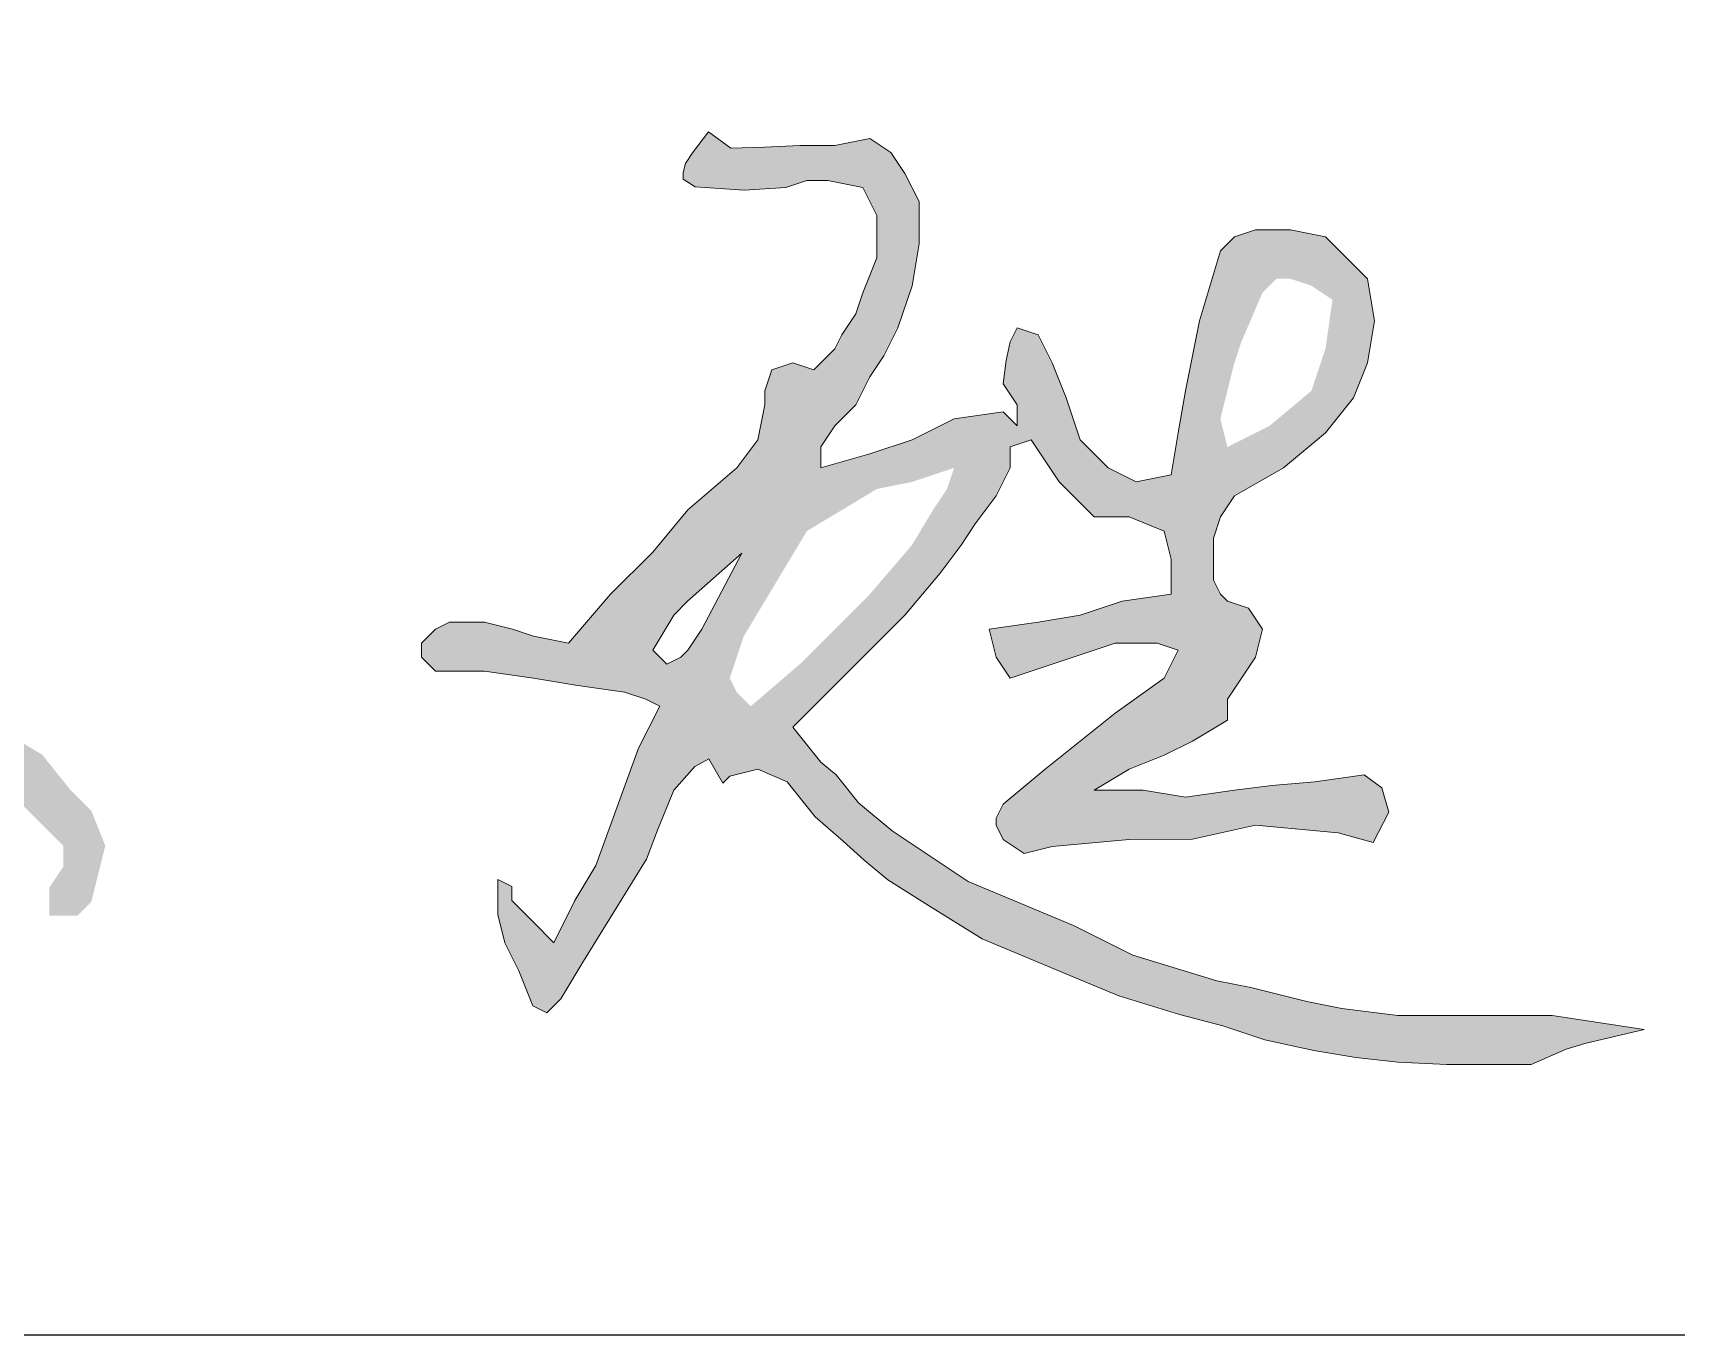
# Model space of a CAD drawing. Header units: millimetres. Extents: x 6786 to 7380, y -302 to 118.
# Drawn here: x 7214.02 to 7220.13, y -291.98 to -287.14 of the extents above; entities that cross this region are included whole.
import ezdxf

# ---------------------------------------------------------------- set-up
doc = ezdxf.new("R2010")
doc.units = ezdxf.units.MM
doc.linetypes.add('XKITLINE00', pattern=[0])

msp = doc.modelspace()

# ---------------------------------------------------------------- hatches: boundary and pattern name
at = {"linetype": 'XKITLINE00', "lineweight": 0}
h = msp.add_hatch(color=6, dxfattribs=at)
h.paths.add_polyline_path([(7214.1377, -290.425), (7214.1898, -290.425), (7214.242, -290.3729), (7214.268, -290.2687), (7214.2941, -290.1644), (7214.242, -290.0341), (7214.1638, -289.956), (7214.0595, -289.8257), (7213.9292, -289.7475), (7213.8511, -289.7475), (7213.825, -289.7996), (7213.825, -289.8778), (7213.8511, -289.9299), (7213.9814, -290.0081), (7214.0335, -290.0602), (7214.0856, -290.1123), (7214.1377, -290.1644), (7214.1377, -290.2426), (7214.0856, -290.3208), (7214.0856, -290.425), (7214.1117, -290.425)])
h.paths.add_polyline_path([(7210.6458, -289.8517), (7210.75, -289.8517), (7210.8282, -289.7996), (7210.8282, -289.7735), (7210.8022, -289.7475), (7210.6719, -289.7214), (7210.5937, -289.6954), (7210.4895, -289.6693), (7210.3852, -289.5911), (7210.307, -289.539), (7210.2549, -289.4869), (7210.2549, -289.4087), (7210.2289, -289.3566), (7210.1767, -289.3305), (7210.0986, -289.3566), (7210.0725, -289.4869), (7210.1246, -289.6172), (7210.281, -289.7214), (7210.3592, -289.7475), (7210.4634, -289.7735), (7210.5676, -289.7996)])
h.paths.add_polyline_path([(7211.8445, -291.0244), (7211.9748, -290.9723), (7212.0791, -290.868), (7212.2094, -290.7377), (7212.3136, -290.6335), (7212.4178, -290.5032), (7212.5481, -290.3729), (7212.6784, -290.2165), (7212.7827, -290.0602), (7212.8869, -289.9038), (7212.9911, -289.7214), (7213.0693, -289.5911), (7213.1214, -289.4608), (7213.1475, -289.3566), (7213.1475, -289.2784), (7213.1475, -289.1742), (7213.1214, -289.0699), (7213.0432, -288.9657), (7212.9651, -288.9136), (7212.9129, -288.8875), (7212.8348, -288.8615), (7212.6784, -288.8615), (7212.496, -288.9136), (7212.4178, -288.9397), (7212.3396, -288.9657), (7212.2615, -288.9918), (7212.1833, -288.9918), (7212.2615, -288.8354), (7212.3136, -288.7051), (7212.3657, -288.5748), (7212.4178, -288.4185), (7212.4439, -288.3403), (7212.4178, -288.2621), (7212.3657, -288.2361), (7212.3136, -288.21), (7212.2354, -288.21), (7212.1312, -288.1839), (7212.2354, -288.0797), (7212.3136, -287.9755), (7212.3918, -287.8712), (7212.4439, -287.7409), (7212.496, -287.6628), (7212.5221, -287.5846), (7212.5221, -287.5064), (7212.5221, -287.4282), (7212.496, -287.35), (7212.4439, -287.2719), (7212.4178, -287.2458), (7212.3396, -287.1937), (7212.2875, -287.1416), (7212.2094, -287.1676), (7212.1833, -287.1937), (7212.1572, -287.2198), (7212.2615, -287.324), (7212.3396, -287.4543), (7212.3396, -287.5846), (7212.3136, -287.6628), (7212.2875, -287.7409), (7212.1833, -287.8973), (7212.053, -288.0536), (7211.9488, -288.0536), (7211.8445, -288.0015), (7211.7924, -287.8712), (7211.7403, -287.7931), (7211.6882, -287.6888), (7211.61, -287.5846), (7211.5318, -287.5846), (7211.4797, -287.6367), (7211.4536, -287.7409), (7211.5058, -287.8191), (7211.6621, -288.0015), (7211.8185, -288.1579), (7211.8706, -288.1579), (7211.8966, -288.21), (7211.7924, -288.3403), (7211.7142, -288.3924), (7211.6361, -288.4445), (7211.5579, -288.4706), (7211.4797, -288.4966), (7211.3494, -288.5748), (7211.3494, -288.653), (7211.4015, -288.7051), (7211.5058, -288.7051), (7211.61, -288.653), (7211.7403, -288.5748), (7211.8445, -288.5227), (7211.9748, -288.4706), (7212.1051, -288.3924), (7212.1833, -288.3664), (7212.2615, -288.3664), (7212.2354, -288.4706), (7212.2094, -288.5488), (7212.1312, -288.7312), (7212.053, -288.8615), (7211.9488, -288.9918), (7211.8706, -289.1221), (7211.7403, -289.2524), (7211.61, -289.3827), (7211.4797, -289.4869), (7211.3755, -289.5911), (7211.2452, -289.7214), (7211.2452, -289.7735), (7211.2973, -289.8257), (7211.4276, -289.7735), (7211.5318, -289.6954), (7211.61, -289.6172), (7211.6882, -289.539), (7211.7924, -289.4608), (7211.8966, -289.4087), (7211.8966, -289.539), (7211.8706, -289.6432), (7211.8445, -289.7214), (7211.8185, -289.8517), (7211.7142, -290.0341), (7211.61, -290.1644), (7211.5058, -290.3208), (7211.3755, -290.4771), (7211.2712, -290.6074), (7211.167, -290.6856), (7211.0628, -290.7898), (7210.9325, -290.868), (7210.8803, -290.8941), (7210.9064, -290.9201), (7211.0106, -290.8941), (7211.0888, -290.842), (7211.2191, -290.7638), (7211.3494, -290.6596), (7211.4797, -290.5814), (7211.61, -290.4511), (7211.6882, -290.3468), (7211.7663, -290.2947), (7211.7663, -290.4511), (7211.7924, -290.6074), (7211.7924, -290.7377), (7211.7924, -290.8941), (7211.8185, -290.9723)])
h.paths.add_polyline_path([(7211.9488, -290.7638), (7212.0791, -290.6335), (7212.2094, -290.5293), (7212.3136, -290.399), (7212.4439, -290.2687), (7212.5742, -290.1123), (7212.6524, -289.956), (7212.7566, -289.8257), (7212.8348, -289.6432), (7212.8608, -289.5911), (7212.9129, -289.539), (7212.939, -289.4869), (7212.9651, -289.4087), (7212.9651, -289.3305), (7212.9651, -289.2524), (7212.939, -289.1742), (7212.9129, -289.096), (7212.8348, -289.0439), (7212.7045, -289.0178), (7212.5742, -289.0439), (7212.4439, -289.0699), (7212.3396, -289.1221), (7212.2354, -289.1742), (7212.1833, -289.3566), (7212.1312, -289.513), (7212.0791, -289.6693), (7212.0269, -289.7996), (7212.0009, -289.9299), (7211.9488, -290.0602), (7211.9488, -290.2426), (7211.9488, -290.3729), (7211.9488, -290.5032), (7211.9227, -290.6856), (7211.9227, -290.7377)], flags=16)
h = msp.add_hatch(color=6, dxfattribs=at)
h.paths.add_polyline_path([(7218.4663, -288.6813), (7218.6227, -288.6031), (7218.779, -288.4728), (7218.8311, -288.3165), (7218.8572, -288.1341), (7218.779, -288.0819), (7218.7008, -288.0559), (7218.6487, -288.0559), (7218.5966, -288.108), (7218.5184, -288.2904), (7218.4924, -288.3686), (7218.4663, -288.4728), (7218.4403, -288.5771)], flags=16)
h.paths.add_polyline_path([(7216.6943, -289.6455), (7216.8767, -289.4891), (7217.007, -289.3588), (7217.1373, -289.2285), (7217.2937, -289.0461), (7217.3718, -288.9158), (7217.4239, -288.8376), (7217.45, -288.7595), (7217.2937, -288.8116), (7217.1634, -288.8376), (7217.0331, -288.9158), (7216.9028, -288.994), (7216.8246, -289.1243), (7216.7464, -289.2546), (7216.6682, -289.3849), (7216.6161, -289.5412), (7216.6422, -289.5934)], flags=16)
h.paths.add_polyline_path([(7217.7627, -288.2643), (7217.6845, -288.2383), (7217.6585, -288.2904), (7217.6436, -288.3597), (7217.6324, -288.4468), (7217.6845, -288.5249), (7217.6845, -288.6031), (7217.6585, -288.5771), (7217.6324, -288.551), (7217.45, -288.5771), (7217.2937, -288.6552), (7217.1373, -288.7074), (7216.9549, -288.7595), (7216.9549, -288.6813), (7217.007, -288.6031), (7217.0852, -288.5249), (7217.1373, -288.4207), (7217.1894, -288.3425), (7217.2415, -288.2383), (7217.2937, -288.0819), (7217.3197, -287.9256), (7217.3197, -287.8474), (7217.3197, -287.7692), (7217.2676, -287.665), (7217.2155, -287.5868), (7217.1373, -287.5347), (7217.007, -287.5608), (7216.8767, -287.5608), (7216.7449, -287.5669), (7216.6204, -287.5699), (7216.5365, -287.5096), (7216.4775, -287.5883), (7216.452, -287.6269), (7216.4422, -287.6606), (7216.4422, -287.6859), (7216.4873, -287.714), (7216.6698, -287.7263), (7216.8246, -287.7171), (7216.9028, -287.691), (7216.9809, -287.691), (7217.1112, -287.7171), (7217.1373, -287.7692), (7217.1634, -287.8213), (7217.1634, -287.9777), (7217.1112, -288.108), (7217.0852, -288.1862), (7217.0331, -288.2643), (7217.007, -288.3165), (7216.9288, -288.3946), (7216.8506, -288.3686), (7216.7725, -288.3946), (7216.7464, -288.4728), (7216.7464, -288.5249), (7216.7204, -288.6552), (7216.6422, -288.7595), (7216.4598, -288.9158), (7216.3295, -289.0722), (7216.1731, -289.2285), (7216.0168, -289.4109), (7215.8865, -289.3849), (7215.8083, -289.3588), (7215.704, -289.3328), (7215.5738, -289.3328), (7215.5216, -289.3588), (7215.4695, -289.4109), (7215.4695, -289.4631), (7215.5216, -289.5152), (7215.704, -289.5152), (7215.8865, -289.5412), (7216.0428, -289.5673), (7216.2252, -289.5934), (7216.3034, -289.6194), (7216.3555, -289.6455), (7216.2773, -289.8018), (7216.1182, -290.2382), (7216.0401, -290.3685), (7215.9619, -290.5249), (7215.8837, -290.4467), (7215.8055, -290.3685), (7215.8055, -290.3425), (7215.8055, -290.3164), (7215.7534, -290.2904), (7215.7534, -290.4207), (7215.7795, -290.5249), (7215.8316, -290.6291), (7215.8837, -290.7594), (7215.9358, -290.7855), (7215.9879, -290.7334), (7216.0661, -290.6031), (7216.307, -290.2146), (7216.3474, -290.1064), (7216.4076, -289.9582), (7216.4858, -289.8703), (7216.5379, -289.8418), (7216.5901, -289.9321), (7216.6161, -289.9061), (7216.7204, -289.88), (7216.8296, -289.9266), (7216.9338, -290.0569), (7217.0381, -290.1473), (7217.1162, -290.2183), (7217.2037, -290.2915), (7217.355, -290.3866), (7217.5542, -290.5107), (7217.88, -290.6471), (7218.0624, -290.7231), (7218.2884, -290.792), (7218.4488, -290.8341), (7218.6052, -290.8857), (7218.7876, -290.9259), (7218.944, -290.952), (7219.1003, -290.969), (7219.2827, -290.978), (7219.413, -290.978), (7219.5173, -290.978), (7219.5954, -290.978), (7219.7257, -290.9207), (7219.7948, -290.8999), (7220.0163, -290.8477), (7219.6736, -290.7956), (7219.6215, -290.7956), (7219.4391, -290.7956), (7219.2567, -290.7956), (7219.1003, -290.7956), (7218.8919, -290.7696), (7218.7616, -290.7435), (7218.6573, -290.7174), (7218.5531, -290.6914), (7218.4275, -290.6672), (7218.1145, -290.5714), (7217.8936, -290.4614), (7217.5021, -290.297), (7217.2205, -290.109), (7217.0948, -290.0048), (7217.012, -289.9006), (7216.9549, -289.854), (7216.8506, -289.7237), (7217.007, -289.5673), (7217.1373, -289.437), (7217.2676, -289.3067), (7217.3979, -289.1504), (7217.4761, -289.0461), (7217.5282, -288.9679), (7217.6064, -288.8637), (7217.6585, -288.7595), (7217.6585, -288.7334), (7217.6585, -288.6813), (7217.7367, -288.6552), (7217.7888, -288.7334), (7217.8409, -288.8116), (7217.9712, -288.9419), (7218.1015, -288.9419), (7218.2318, -288.994), (7218.2578, -289.0982), (7218.2578, -289.2285), (7218.0754, -289.2546), (7217.9191, -289.3067), (7217.7627, -289.3328), (7217.5803, -289.3588), (7217.6064, -289.4631), (7217.6585, -289.5412), (7217.8148, -289.4891), (7217.9712, -289.437), (7218.0494, -289.4109), (7218.1275, -289.4109), (7218.2057, -289.4109), (7218.2839, -289.437), (7218.2578, -289.4891), (7218.2318, -289.5412), (7218.0494, -289.6715), (7217.9191, -289.7758), (7217.7888, -289.88), (7217.6324, -290.0103), (7217.6064, -290.0624), (7217.6064, -290.0885), (7217.6324, -290.1406), (7217.7106, -290.1927), (7217.8148, -290.1667), (7218.1015, -290.1406), (7218.336, -290.1403), (7218.5705, -290.0885), (7218.8779, -290.1164), (7219.0079, -290.1519), (7219.0664, -290.04), (7219.0404, -289.9496), (7218.9743, -289.9002), (7218.7919, -289.9263), (7218.6313, -289.9405), (7218.4924, -289.9579), (7218.31, -289.984), (7218.1536, -289.9582), (7217.9712, -289.9582), (7218.1015, -289.88), (7218.2318, -289.8279), (7218.336, -289.7758), (7218.4663, -289.6976), (7218.4663, -289.6194), (7218.5184, -289.5412), (7218.5705, -289.4631), (7218.5966, -289.3588), (7218.5445, -289.2807), (7218.4663, -289.2546), (7218.4403, -289.2285), (7218.4142, -289.1764), (7218.4142, -289.0982), (7218.4142, -289.0201), (7218.4403, -288.9419), (7218.4924, -288.8637), (7218.6748, -288.7595), (7218.8311, -288.6292), (7218.9354, -288.4989), (7218.9875, -288.3686), (7219.0135, -288.2122), (7218.9875, -288.0559), (7218.9093, -287.9777), (7218.8311, -287.8995), (7218.7008, -287.8735), (7218.5705, -287.8735), (7218.4924, -287.8995), (7218.4403, -287.9516), (7218.3621, -288.2122), (7218.336, -288.3425), (7218.31, -288.4728), (7218.2839, -288.6292), (7218.2578, -288.7855), (7218.1275, -288.8116), (7218.0233, -288.7595), (7217.9712, -288.7074), (7217.9191, -288.6552), (7217.893, -288.5771), (7217.867, -288.4989), (7217.8148, -288.3686)])
h.paths.add_polyline_path([(7216.4584, -289.2549), (7216.4076, -289.3067), (7216.3295, -289.437), (7216.3555, -289.4631), (7216.3816, -289.4891), (7216.4337, -289.4631), (7216.4598, -289.437), (7216.5119, -289.3588), (7216.6612, -289.0767)], flags=16)

# ---------------------------------------------------------------- linework, layer by layer
at = {"color": 6, "linetype": 'XKITLINE00', "lineweight": 0}
for p, q in [((7216.5365, -287.5096), (7216.4775, -287.5883)), ((7216.6204, -287.5699), (7216.5365, -287.5096)), ((7217.1373, -287.5347), (7217.007, -287.5608)), ((7217.2155, -287.5868), (7217.1373, -287.5347)), ((7216.4775, -287.5883), (7216.452, -287.6269)), ((7216.6176, -287.5699), (7216.6176, -287.5699)), ((7216.6176, -287.5699), (7216.6176, -287.5699)), ((7216.6176, -287.5699), (7216.6176, -287.5699)), ((7216.6176, -287.5699), (7216.6176, -287.5699)), ((7216.7449, -287.5669), (7216.6204, -287.5699)), ((7216.8767, -287.5608), (7216.7449, -287.5669)), ((7217.007, -287.5608), (7216.8767, -287.5608)), ((7217.2676, -287.665), (7217.2155, -287.5868)), ((7216.452, -287.6269), (7216.4422, -287.6606)), ((7216.4422, -287.6606), (7216.4422, -287.6606)), ((7216.4422, -287.6606), (7216.4422, -287.6859)), ((7216.4422, -287.6859), (7216.4873, -287.714)), ((7216.4873, -287.714), (7216.4873, -287.714)), ((7216.4873, -287.714), (7216.4873, -287.714)), ((7216.4873, -287.714), (7216.6698, -287.7263)), ((7216.6698, -287.7263), (7216.8246, -287.7171)), ((7216.8246, -287.7171), (7216.9028, -287.691)), ((7216.9028, -287.691), (7216.9809, -287.691)), ((7216.9809, -287.691), (7217.1112, -287.7171)), ((7217.1112, -287.7171), (7217.1373, -287.7692)), ((7217.3197, -287.7692), (7217.2676, -287.665)), ((7217.1373, -287.7692), (7217.1634, -287.8213)), ((7217.3197, -287.8474), (7217.3197, -287.7692)), ((7217.1634, -287.8213), (7217.1634, -287.9777)), ((7217.3197, -287.9256), (7217.3197, -287.8474)), ((7218.4924, -287.8995), (7218.4403, -287.9516)), ((7218.5705, -287.8735), (7218.4924, -287.8995)), ((7218.7008, -287.8735), (7218.5705, -287.8735)), ((7218.8311, -287.8995), (7218.7008, -287.8735)), ((7218.9093, -287.9777), (7218.8311, -287.8995)), ((7217.2937, -288.0819), (7217.3197, -287.9256)), ((7218.4403, -287.9516), (7218.3621, -288.2122)), ((7217.1634, -287.9777), (7217.1112, -288.108)), ((7218.9875, -288.0559), (7218.9093, -287.9777)), ((7217.2415, -288.2383), (7217.2937, -288.0819)), ((7219.0135, -288.2122), (7218.9875, -288.0559)), ((7217.1112, -288.108), (7217.0852, -288.1862)), ((7217.0852, -288.1862), (7217.0331, -288.2643)), ((7218.3621, -288.2122), (7218.336, -288.3425)), ((7218.9875, -288.3686), (7219.0135, -288.2122)), ((7217.0331, -288.2643), (7217.007, -288.3165)), ((7217.1894, -288.3425), (7217.2415, -288.2383)), ((7217.6845, -288.2383), (7217.6585, -288.2904)), ((7217.7627, -288.2643), (7217.6845, -288.2383)), ((7217.8148, -288.3686), (7217.7627, -288.2643)), ((7217.007, -288.3165), (7216.9288, -288.3946)), ((7217.6585, -288.2904), (7217.6436, -288.3597)), ((7216.7725, -288.3946), (7216.7464, -288.4728)), ((7216.8506, -288.3686), (7216.7725, -288.3946)), ((7216.9288, -288.3946), (7216.8506, -288.3686)), ((7217.1373, -288.4207), (7217.1894, -288.3425)), ((7217.6436, -288.3597), (7217.6324, -288.4468)), ((7217.867, -288.4989), (7217.8148, -288.3686)), ((7218.336, -288.3425), (7218.31, -288.4728)), ((7218.9354, -288.4989), (7218.9875, -288.3686)), ((7217.0852, -288.5249), (7217.1373, -288.4207)), ((7217.6324, -288.4468), (7217.6845, -288.5249)), ((7216.7464, -288.4728), (7216.7464, -288.5249)), ((7217.893, -288.5771), (7217.867, -288.4989)), ((7218.31, -288.4728), (7218.2839, -288.6292)), ((7218.8311, -288.6292), (7218.9354, -288.4989)), ((7216.7464, -288.5249), (7216.7204, -288.6552)), ((7217.007, -288.6031), (7217.0852, -288.5249)), ((7217.45, -288.5771), (7217.2937, -288.6552)), ((7217.6324, -288.551), (7217.45, -288.5771)), ((7217.6585, -288.5771), (7217.6324, -288.551)), ((7217.6845, -288.6031), (7217.6585, -288.5771)), ((7217.6845, -288.5249), (7217.6845, -288.6031)), ((7217.9191, -288.6552), (7217.893, -288.5771)), ((7216.9549, -288.6813), (7217.007, -288.6031)), ((7218.2839, -288.6292), (7218.2578, -288.7855)), ((7218.6748, -288.7595), (7218.8311, -288.6292)), ((7216.7204, -288.6552), (7216.6422, -288.7595)), ((7216.9549, -288.7595), (7216.9549, -288.6813)), ((7217.2937, -288.6552), (7217.1373, -288.7074)), ((7217.6585, -288.6813), (7217.7367, -288.6552)), ((7217.6585, -288.7334), (7217.6585, -288.6813)), ((7217.7367, -288.6552), (7217.7888, -288.7334)), ((7217.9712, -288.7074), (7217.9191, -288.6552)), ((7216.6422, -288.7595), (7216.4598, -288.9158)), ((7217.1373, -288.7074), (7216.9549, -288.7595)), ((7217.6064, -288.8637), (7217.6585, -288.7595)), ((7217.6585, -288.7595), (7217.6585, -288.7334)), ((7217.7888, -288.7334), (7217.8409, -288.8116)), ((7218.0233, -288.7595), (7217.9712, -288.7074)), ((7218.1275, -288.8116), (7218.0233, -288.7595)), ((7218.4924, -288.8637), (7218.6748, -288.7595)), ((7217.8409, -288.8116), (7217.9712, -288.9419)), ((7218.2578, -288.7855), (7218.1275, -288.8116)), ((7217.5282, -288.9679), (7217.6064, -288.8637)), ((7218.4403, -288.9419), (7218.4924, -288.8637)), ((7216.4598, -288.9158), (7216.3295, -289.0722)), ((7217.9712, -288.9419), (7218.1015, -288.9419)), ((7218.1015, -288.9419), (7218.2318, -288.994)), ((7218.4142, -289.0201), (7218.4403, -288.9419)), ((7217.4761, -289.0461), (7217.5282, -288.9679)), ((7218.2318, -288.994), (7218.2578, -289.0982)), ((7217.3979, -289.1504), (7217.4761, -289.0461)), ((7218.4142, -289.0982), (7218.4142, -289.0201)), ((7216.3295, -289.0722), (7216.1731, -289.2285)), ((7216.6612, -289.0767), (7216.4584, -289.2549)), ((7216.5119, -289.3588), (7216.6612, -289.0767)), ((7218.2578, -289.0982), (7218.2578, -289.2285)), ((7218.4142, -289.1764), (7218.4142, -289.0982)), ((7217.2676, -289.3067), (7217.3979, -289.1504)), ((7218.4403, -289.2285), (7218.4142, -289.1764)), ((7216.1731, -289.2285), (7216.0168, -289.4109)), ((7218.2578, -289.2285), (7218.0754, -289.2546)), ((7218.4663, -289.2546), (7218.4403, -289.2285)), ((7216.4076, -289.3067), (7216.3295, -289.437)), ((7216.4584, -289.2549), (7216.4076, -289.3067)), ((7217.1373, -289.437), (7217.2676, -289.3067)), ((7217.9191, -289.3067), (7217.7627, -289.3328)), ((7218.0754, -289.2546), (7217.9191, -289.3067)), ((7218.5445, -289.2807), (7218.4663, -289.2546)), ((7218.5966, -289.3588), (7218.5445, -289.2807)), ((7215.5216, -289.3588), (7215.4695, -289.4109)), ((7215.5738, -289.3328), (7215.5216, -289.3588)), ((7215.704, -289.3328), (7215.5738, -289.3328)), ((7215.8083, -289.3588), (7215.704, -289.3328)), ((7215.8865, -289.3849), (7215.8083, -289.3588)), ((7216.4598, -289.437), (7216.5119, -289.3588)), ((7217.7627, -289.3328), (7217.5803, -289.3588)), ((7217.5803, -289.3588), (7217.6064, -289.4631)), ((7218.5705, -289.4631), (7218.5966, -289.3588)), ((7215.4695, -289.4109), (7215.4695, -289.4631)), ((7216.0168, -289.4109), (7215.8865, -289.3849)), ((7217.9712, -289.437), (7218.0494, -289.4109)), ((7218.0494, -289.4109), (7218.1275, -289.4109)), ((7218.1275, -289.4109), (7218.2057, -289.4109)), ((7218.2057, -289.4109), (7218.2839, -289.437)), ((7215.4695, -289.4631), (7215.5216, -289.5152)), ((7216.3295, -289.437), (7216.3555, -289.4631)), ((7216.3555, -289.4631), (7216.3816, -289.4891)), ((7216.3816, -289.4891), (7216.4337, -289.4631)), ((7216.4337, -289.4631), (7216.4598, -289.437)), ((7217.007, -289.5673), (7217.1373, -289.437)), ((7217.6064, -289.4631), (7217.6585, -289.5412)), ((7217.6585, -289.5412), (7217.8148, -289.4891)), ((7217.8148, -289.4891), (7217.9712, -289.437)), ((7218.2578, -289.4891), (7218.2318, -289.5412)), ((7218.2839, -289.437), (7218.2578, -289.4891)), ((7218.5184, -289.5412), (7218.5705, -289.4631)), ((7215.5216, -289.5152), (7215.704, -289.5152)), ((7215.704, -289.5152), (7215.8865, -289.5412)), ((7215.8865, -289.5412), (7216.0428, -289.5673)), ((7218.2318, -289.5412), (7218.0494, -289.6715)), ((7218.4663, -289.6194), (7218.5184, -289.5412)), ((7216.0428, -289.5673), (7216.2252, -289.5934)), ((7216.2252, -289.5934), (7216.3034, -289.6194)), ((7216.8506, -289.7237), (7217.007, -289.5673)), ((7216.3555, -289.6455), (7216.2773, -289.8018)), ((7216.3034, -289.6194), (7216.3555, -289.6455)), ((7218.0494, -289.6715), (7217.9191, -289.7758)), ((7218.4663, -289.6976), (7218.4663, -289.6194)), ((7216.9549, -289.854), (7216.8506, -289.7237)), ((7218.336, -289.7758), (7218.4663, -289.6976)), ((7216.2773, -289.8018), (7216.1182, -290.2382)), ((7217.9191, -289.7758), (7217.7888, -289.88)), ((7218.2318, -289.8279), (7218.336, -289.7758)), ((7216.4858, -289.8703), (7216.5379, -289.8418)), ((7216.5379, -289.8418), (7216.5901, -289.9321)), ((7217.012, -289.9006), (7216.9549, -289.854)), ((7218.1015, -289.88), (7218.2318, -289.8279)), ((7216.4076, -289.9582), (7216.4858, -289.8703)), ((7216.5901, -289.9321), (7216.6161, -289.9061)), ((7216.6161, -289.9061), (7216.7204, -289.88)), ((7216.7204, -289.88), (7216.8296, -289.9266)), ((7217.0948, -290.0048), (7217.012, -289.9006)), ((7217.7888, -289.88), (7217.6324, -290.0103)), ((7217.9712, -289.9582), (7218.1015, -289.88)), ((7218.9743, -289.9002), (7218.7919, -289.9263)), ((7219.0404, -289.9496), (7218.9743, -289.9002)), ((7216.3474, -290.1064), (7216.4076, -289.9582)), ((7216.8296, -289.9266), (7216.9338, -290.0569)), ((7218.1536, -289.9582), (7217.9712, -289.9582)), ((7218.31, -289.984), (7218.1536, -289.9582)), ((7218.4924, -289.9579), (7218.31, -289.984)), ((7218.6313, -289.9405), (7218.4924, -289.9579)), ((7218.7919, -289.9263), (7218.6313, -289.9405)), ((7219.0664, -290.04), (7219.0404, -289.9496)), ((7217.2205, -290.109), (7217.0948, -290.0048)), ((7217.6324, -290.0103), (7217.6064, -290.0624)), ((7219.0079, -290.1519), (7219.0664, -290.04)), ((7216.307, -290.2146), (7216.3474, -290.1064)), ((7216.9338, -290.0569), (7217.0381, -290.1473)), ((7217.6064, -290.0624), (7217.6064, -290.0885)), ((7217.6064, -290.0885), (7217.6324, -290.1406)), ((7218.336, -290.1403), (7218.5705, -290.0885)), ((7218.5705, -290.0885), (7218.8779, -290.1164)), ((7217.0381, -290.1473), (7217.1162, -290.2183)), ((7217.5021, -290.297), (7217.2205, -290.109)), ((7217.6324, -290.1406), (7217.7106, -290.1927)), ((7217.7106, -290.1927), (7217.8148, -290.1667)), ((7217.8148, -290.1667), (7218.1015, -290.1406)), ((7218.1015, -290.1406), (7218.336, -290.1403)), ((7218.8779, -290.1164), (7219.0079, -290.1519)), ((7216.0661, -290.6031), (7216.307, -290.2146)), ((7217.1162, -290.2183), (7217.2037, -290.2915)), ((7215.8055, -290.3164), (7215.7534, -290.2904)), ((7215.7534, -290.2904), (7215.7534, -290.4207)), ((7216.1182, -290.2382), (7216.0401, -290.3685)), ((7215.8055, -290.3425), (7215.8055, -290.3164)), ((7215.8055, -290.3685), (7215.8055, -290.3425)), ((7217.2037, -290.2915), (7217.355, -290.3866)), ((7217.8936, -290.4614), (7217.5021, -290.297)), ((7215.8837, -290.4467), (7215.8055, -290.3685)), ((7216.0401, -290.3685), (7215.9619, -290.5249)), ((7217.355, -290.3866), (7217.5542, -290.5107)), ((7215.7534, -290.4207), (7215.7795, -290.5249)), ((7215.9619, -290.5249), (7215.8837, -290.4467)), ((7218.1145, -290.5714), (7217.8936, -290.4614)), ((7215.7795, -290.5249), (7215.8316, -290.6291)), ((7217.5542, -290.5107), (7217.88, -290.6471)), ((7218.4275, -290.6672), (7218.1145, -290.5714)), ((7215.8316, -290.6291), (7215.8837, -290.7594)), ((7215.9879, -290.7334), (7216.0661, -290.6031)), ((7217.88, -290.6471), (7218.0624, -290.7231)), ((7218.5531, -290.6914), (7218.4275, -290.6672)), ((7218.6573, -290.7174), (7218.5531, -290.6914)), ((7218.7616, -290.7435), (7218.6573, -290.7174)), ((7215.8837, -290.7594), (7215.9358, -290.7855)), ((7215.9358, -290.7855), (7215.9879, -290.7334)), ((7218.0624, -290.7231), (7218.2884, -290.792)), ((7218.8919, -290.7696), (7218.7616, -290.7435)), ((7219.1003, -290.7956), (7218.8919, -290.7696)), ((7218.2884, -290.792), (7218.4488, -290.8341)), ((7218.4488, -290.8341), (7218.6052, -290.8857)), ((7219.2567, -290.7956), (7219.1003, -290.7956)), ((7219.4391, -290.7956), (7219.2567, -290.7956)), ((7219.6215, -290.7956), (7219.4391, -290.7956)), ((7219.6736, -290.7956), (7219.6215, -290.7956)), ((7220.0163, -290.8477), (7219.6736, -290.7956)), ((7218.6052, -290.8857), (7218.7876, -290.9259)), ((7219.7257, -290.9207), (7219.7948, -290.8999)), ((7219.7948, -290.8999), (7220.0163, -290.8477)), ((7218.7876, -290.9259), (7218.944, -290.952)), ((7218.944, -290.952), (7219.1003, -290.969)), ((7219.5954, -290.978), (7219.7257, -290.9207)), ((7219.1003, -290.969), (7219.2827, -290.978)), ((7219.2827, -290.978), (7219.413, -290.978)), ((7219.413, -290.978), (7219.5173, -290.978)), ((7219.5173, -290.978), (7219.5954, -290.978))]:
    msp.add_line(p, q, dxfattribs=at)
at = {"color": 0, "linetype": 'XKITLINE00'}
msp.add_line((7369.8429, -291.9843), (6810.8429, -291.9843), dxfattribs=at)
at = {"color": 0, "linetype": 'XKITLINE00', "lineweight": 0}
for p, q in [((7189.8429, -291.9843), (7369.8429, -291.9843)), ((7369.8429, -291.9843), (7189.8429, -291.9843)), ((7260.3429, -291.9843), (7189.8429, -291.9843))]:
    msp.add_line(p, q, dxfattribs=at)

doc.saveas('drawing.dxf')
